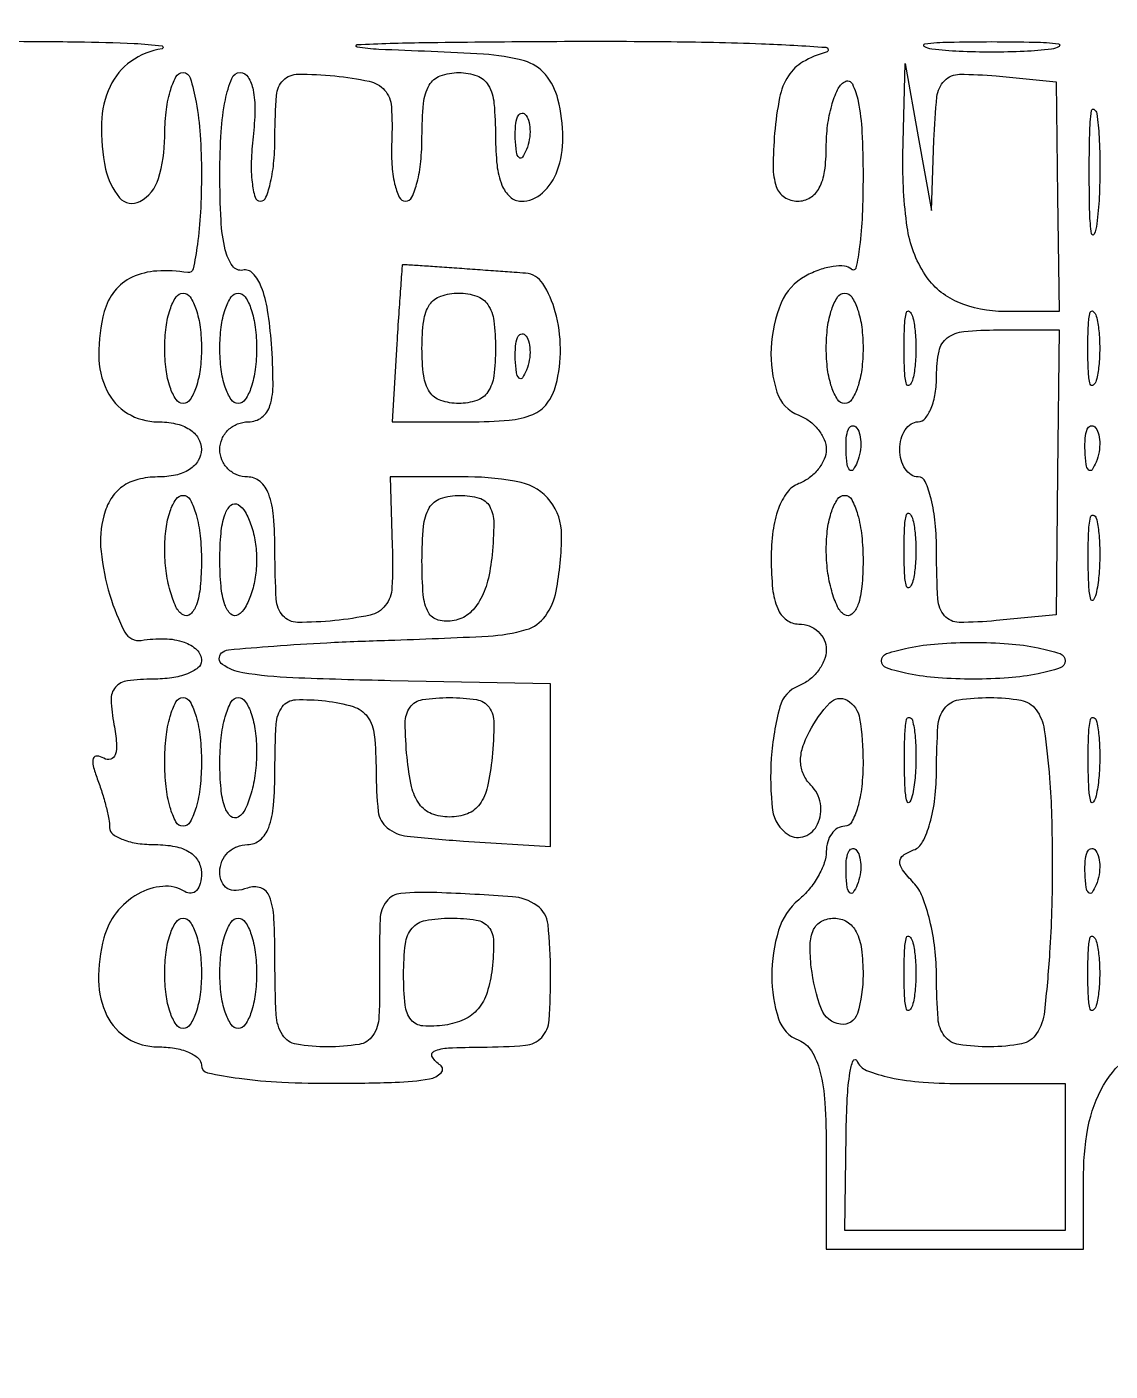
# Model space of a CAD drawing. Extents: x 23 to 255, y 40 to 184.
# Drawn here: x 74.74 to 79.73, y 168.89 to 175.08 of the extents above; entities that cross this region are included whole.
import ezdxf

# ---------------------------------------------------------------- set-up
doc = ezdxf.new("R2010")
doc.units = 0
doc.header["$MEASUREMENT"] = 0

msp = doc.modelspace()

# ---------------------------------------------------------------- linework, layer by layer
for points in [[(207.919475, 175.632891, 0.000007), (191.762556, 175.634099, 0.00002), (173.0434, 175.634494, 0.000013), (151.49745, 175.633531), (95.9364, 175.6296), (95.9364, 167.4234), (95.9364, 159.2172)], [(74.6172, 175.012048, -0.003283), (74.97621, 175.009691, -0.008181), (75.2386, 175.001949, -0.021244), (75.366263, 174.990643, -0.867505), (75.366403, 174.977669, 0.116963), (75.222937, 174.919472, 0.129154), (75.127105, 174.804694, 0.104117), (75.087425, 174.636219, 0.057005), (75.106586, 174.42405, 0.1253), (75.170817, 174.292178, 0.355616), (75.264466, 174.274662, 0.197102), (75.350155, 174.379947, 0.073615), (75.3786, 174.5721, -0.027026), (75.384737, 174.685558, -0.042582), (75.403451, 174.781221, -0.052312), (75.43057, 174.848565, -0.277684), (75.4632, 174.8682, -0.332234), (75.496281, 174.843491, -0.026982), (75.522949, 174.731518, -0.027868), (75.541696, 174.581266, -0.017105), (75.5478, 174.4029, -0.012821), (75.543243, 174.225194, -0.021802), (75.529162, 174.077225, -0.017945), (75.509358, 173.9648, -0.398588), (75.48435, 173.947618, 0.053735), (75.342204, 173.954623, 0.094902), (75.22869, 173.925956, 0.114421), (75.147795, 173.862594, 0.106073), (75.100287, 173.7684, 0.064873), (75.074821, 173.567702, 0.112403), (75.11251, 173.404697, 0.143811), (75.20772, 173.299742, 0.137961), (75.346167, 173.2608, -0.051635), (75.42899, 173.252224, -0.089078), (75.493045, 173.226339, -0.115566), (75.533238, 173.185624, -0.138079), (75.5478, 173.1339, -0.138079), (75.533238, 173.082176, -0.115566), (75.493045, 173.041461, -0.089078), (75.42899, 173.015576, -0.051635), (75.346167, 173.007, 0.061978), (75.255366, 172.995701, 0.094076), (75.183435, 172.962259, 0.098801), (75.131139, 172.90624, 0.074714), (75.097913, 172.828721, 0.090299), (75.085452, 172.664359, 0.047174), (75.126121, 172.462402, 0.047009), (75.195164, 172.292967, 0.323465), (75.270992, 172.254999, -0.045648), (75.378736, 172.262579, -0.076742), (75.467857, 172.246897, -0.110042), (75.52639, 172.211286, -0.204019), (75.5478, 172.161, -0.233696), (75.531771, 172.128579, -0.071985), (75.482775, 172.101251, -0.054949), (75.411215, 172.082577, -0.036385), (75.326438, 172.0764, 0.032243), (75.206859, 172.068681, 0.18374), (75.151719, 172.039103, 0.192475), (75.131611, 171.981288, 0.035842), (75.145017, 171.86746, -0.02604), (75.156697, 171.78262, -0.094654), (75.151073, 171.728741, -0.254191), (75.129925, 171.70781, -0.212085), (75.098202, 171.712138, 0.111879), (75.067107, 171.722815, 0.356343), (75.049979, 171.711674, 0.142138), (75.049052, 171.677419, 0.027779), (75.068123, 171.618059, -0.015514), (75.089819, 171.555813, -0.014499), (75.108151, 171.490929, -0.014648), (75.12106, 171.432398, -0.046979), (75.1248, 171.392681, 0.239948), (75.13997, 171.36289, 0.069316), (75.186928, 171.337819, 0.053132), (75.255293, 171.320666, 0.03493), (75.3363, 171.315, -0.046667), (75.426315, 171.30658, -0.093033), (75.492734, 171.280661, -0.12462), (75.533113, 171.23862, -0.130045), (75.5478, 171.183107, -0.059057), (75.542219, 171.136017, -0.126632), (75.525191, 171.103931, -0.191218), (75.500007, 171.091668, -0.158514), (75.470834, 171.098782, 0.160964), (75.369369, 171.123009, 0.109023), (75.254946, 171.087364, 0.097426), (75.155899, 171.001638, 0.102193), (75.098757, 170.886148, 0.066569), (75.074392, 170.688795, 0.112472), (75.112876, 170.527425, 0.142358), (75.208339, 170.423069, 0.137623), (75.346167, 170.3844, -0.040055), (75.423372, 170.378205, -0.059352), (75.48857, 170.359549, -0.07806), (75.532915, 170.332173, -0.218879), (75.5478, 170.2998, 0.353136), (75.575632, 170.265307, 0.019488), (75.721964, 170.23959, 0.022299), (75.918154, 170.221806, 0.011982), (76.16115, 170.216495, 0.007264), (76.439525, 170.221128, 0.034623), (76.597738, 170.237064, 0.155409), (76.651331, 170.264827, 0.477379), (76.6476, 170.2998, -0.110301), (76.610644, 170.337356, -0.457382), (76.618885, 170.363966, -0.091963), (76.684573, 170.379286, -0.010406), (76.83795, 170.383105, 0.019205), (77.038866, 170.391646, 0.186792), (77.114141, 170.428029, 0.17343), (77.148253, 170.506989, 0.016091), (77.1552, 170.7228, 0.026945), (77.143088, 170.947397, 0.214767), (77.09179, 171.034777, 0.137068), (76.979132, 171.075185, 0.009074), (76.631904, 171.093886, 0.028107), (76.466, 171.090478, 0.215044), (76.399258, 171.053984, 0.153757), (76.370156, 170.972147, 0.012781), (76.367651, 170.74395, -0.0135), (76.364906, 170.522875, -0.137229), (76.336981, 170.436344, -0.211155), (76.273118, 170.395439, -0.038389), (76.129547, 170.3844, -0.041091), (75.985204, 170.396282, -0.215334), (75.920555, 170.439424, -0.12859), (75.891855, 170.531433, -0.011648), (75.8862, 170.774151, 0.012076), (75.881322, 170.976119, 0.07713), (75.860806, 171.076165, 0.221214), (75.820573, 171.1159, 0.17943), (75.7593, 171.115206, -0.075244), (75.707274, 171.10378, -0.151899), (75.666863, 171.113476, -0.166113), (75.641385, 171.143443, -0.094119), (75.6324, 171.190755, -0.10122), (75.642098, 171.238168, -0.098432), (75.669677, 171.278503, -0.097416), (75.710866, 171.305525, -0.096899), (75.7593, 171.315, 0.178199), (75.817388, 171.336381, 0.128707), (75.857248, 171.393487, 0.068741), (75.879772, 171.496076, 0.019717), (75.8862, 171.659019, -0.013287), (75.891813, 171.870194, -0.145923), (75.920007, 171.949158, -0.229252), (75.981285, 171.981633, -0.037812), (76.11885, 171.976269, -0.043864), (76.246337, 171.95013, -0.165614), (76.31182, 171.903564, -0.132545), (76.343395, 171.819893, -0.024327), (76.3515, 171.6534, 0.026997), (76.361514, 171.468063, 0.199453), (76.403195, 171.392074, 0.142043), (76.494435, 171.354233, 0.01172), (76.75335, 171.331515), (77.1552, 171.305729), (77.1552, 171.680251), (77.1552, 172.054773), (76.418296, 172.069291, -0.004989), (75.968115, 172.082654, -0.030725), (75.737547, 172.10604, -0.113452), (75.644612, 172.144073, -0.465236), (75.640085, 172.196885, -0.176367), (75.672273, 172.211892, -0.002685), (75.880722, 172.228969, -0.006843), (76.125382, 172.244327, -0.004427), (76.408883, 172.255716, 0.004942), (76.867679, 172.274621, 0.058616), (77.042916, 172.30437, 0.166841), (77.13102, 172.366725, 0.109276), (77.180676, 172.482051, 0.046305), (77.205711, 172.741116, 0.166609), (77.15323, 172.896158, 0.176909), (77.019256, 172.980907, 0.053509), (76.776133, 173.007), (76.416801, 173.007), (76.42645, 172.68975, -0.019732), (76.424716, 172.498181, -0.153379), (76.394194, 172.41531, -0.177704), (76.323973, 172.371111, -0.028488), (76.16115, 172.34599, -0.024415), (75.989675, 172.337873, -0.217115), (75.922635, 172.368547, -0.16671), (75.892038, 172.444335, -0.013333), (75.8862, 172.66324, 0.019742), (75.87977, 172.826035, 0.068777), (75.857242, 172.928557, 0.128719), (75.817381, 172.985631, 0.178124), (75.7593, 173.007, -0.099038), (75.71087, 173.016688, -0.097945), (75.669677, 173.044277, -0.097945), (75.642088, 173.08547, -0.099038), (75.6324, 173.1339, -0.102949), (75.642477, 173.182323, -0.098782), (75.671106, 173.223523, -0.096977), (75.71387, 173.25113, -0.095261), (75.764164, 173.2608, 0.16347), (75.8259, 173.281538, 0.160507), (75.863154, 173.335487, 0.074188), (75.87742, 173.438243, 0.015519), (75.869914, 173.62035, 0.02078), (75.852329, 173.77424, 0.054047), (75.823344, 173.881756, 0.093197), (75.784866, 173.943518, 0.262054), (75.73815, 173.95875, -0.300051), (75.690472, 173.978104, -0.09237), (75.657395, 174.052579, -0.045646), (75.6379, 174.188446, -0.012822), (75.6324, 174.4029, -0.015755), (75.638466, 174.59536, -0.034019), (75.657816, 174.742197, -0.043481), (75.686979, 174.841388, -0.308773), (75.726256, 174.8682, -0.263992), (75.762411, 174.847681, -0.085398), (75.785377, 174.788115, -0.053976), (75.793787, 174.694682, -0.02454), (75.785543, 174.5721, 0.021273), (75.777165, 174.458586, 0.035585), (75.780991, 174.362979, 0.041434), (75.794502, 174.294197, 0.335283), (75.818588, 174.276, 0.309421), (75.844848, 174.293972, 0.037481), (75.866339, 174.364554, 0.034032), (75.881312, 174.461918, 0.021142), (75.8862, 174.57746, -0.018096), (75.892926, 174.763239, -0.180168), (75.92478, 174.8329, -0.199988), (75.992684, 174.860862, -0.022999), (76.16115, 174.85241, -0.027067), (76.320053, 174.828355, -0.163959), (76.39095, 174.786874, -0.164575), (76.422138, 174.711033, -0.027323), (76.423626, 174.55095, 0.026076), (76.424343, 174.445581, 0.041989), (76.437119, 174.356767, 0.052003), (76.45861, 174.294169, 0.291937), (76.487076, 174.276, 0.292542), (76.516447, 174.294793, 0.045378), (76.540697, 174.362979, 0.038563), (76.557502, 174.458627, 0.024212), (76.563, 174.5721, -0.022514), (76.569953, 174.726434, -0.10769), (76.596236, 174.810037, -0.177212), (76.647392, 174.853201, -0.087745), (76.7322, 174.8682, -0.087745), (76.817008, 174.853201, -0.177212), (76.868164, 174.810037, -0.10769), (76.894447, 174.726434, -0.022514), (76.9014, 174.5721, 0.026588), (76.908336, 174.441759, 0.06822), (76.930968, 174.35029, 0.11212), (76.968344, 174.295902, 0.188537), (77.019249, 174.276, 0.186285), (77.11752, 174.313929, 0.122294), (77.18588, 174.415867, 0.089647), (77.211793, 174.568169, 0.058972), (77.189022, 174.744959, 0.112877), (77.130934, 174.859114, 0.152126), (77.03414, 174.921614, 0.054161), (76.846188, 174.952563, 0.00477), (76.364248, 174.974478, -0.037817), (76.264062, 174.985696, -0.888278), (76.264828, 174.996797, -0.009065), (76.567044, 175.006217, -0.00176), (77.1129, 175.011409, -0.003515), (77.682995, 175.010818, -0.007365), (78.126249, 175.000711, -0.008734), (78.422004, 174.984429, -0.842247), (78.4242, 174.962176, 0.063473), (78.31687, 174.917302, 0.120489), (78.249549, 174.852983, 0.093409), (78.209362, 174.752975, 0.028099), (78.186443, 174.589909, 0.019263), (78.17945, 174.434354, 0.083027), (78.194085, 174.343237, 0.165213), (78.231294, 174.294536, 0.148814), (78.292193, 174.276, 0.139173), (78.350063, 174.292426, 0.133246), (78.391829, 174.337014, 0.087878), (78.416557, 174.413555, 0.034309), (78.4242, 174.524807, -0.031397), (78.430428, 174.623885, -0.037109), (78.449051, 174.715886, -0.040338), (78.47618, 174.78917, -0.146547), (78.5088, 174.8259, -0.445342), (78.544073, 174.81559, -0.063871), (78.570839, 174.735065, -0.035367), (78.588194, 174.594261, -0.012983), (78.5934, 174.393793, -0.010373), (78.58962, 174.211615, -0.020463), (78.577707, 174.067384, -0.023294), (78.560813, 173.968916, -0.592553), (78.539977, 173.962823, 0.178012), (78.508388, 173.977428, 0.056832), (78.455811, 173.975703, 0.048477), (78.392912, 173.960094, 0.03784), (78.328477, 173.931647, 0.173885), (78.216951, 173.808291, 0.085731), (78.170271, 173.599249, 0.090768), (78.197213, 173.396929, 0.226499), (78.2973, 173.291394, -0.068785), (78.345815, 173.264652, -0.062945), (78.386923, 173.225043, -0.066733), (78.414756, 173.17913, -0.10329), (78.4242, 173.1339, -0.10329), (78.414756, 173.08867, -0.066733), (78.386923, 173.042757, -0.062945), (78.345815, 173.003148, -0.068785), (78.2973, 172.976406, 0.14238), (78.244161, 172.936071, 0.072248), (78.203981, 172.861538, 0.055587), (78.17865, 172.75763, 0.032025), (78.1704, 172.628955, 0.025115), (78.177296, 172.49175, 0.07545), (78.200534, 172.401143, 0.129406), (78.240572, 172.349452, 0.165066), (78.2973, 172.3302, -0.091732), (78.345745, 172.321237, -0.095925), (78.386923, 172.295582, -0.099462), (78.41448, 172.257315, -0.106859), (78.4242, 172.212351, -0.096313), (78.414733, 172.16366, -0.06686), (78.386923, 172.114816, -0.064359), (78.345812, 172.07323, -0.074185), (78.2973, 172.045806, 0.240264), (78.210547, 171.949411, 0.047794), (78.171102, 171.713537, 0.047821), (78.1772, 171.473396, 0.227893), (78.249154, 171.360913, 0.231699), (78.325129, 171.353427, 0.199128), (78.384397, 171.40867, 0.15006), (78.39687, 171.504431, 0.155491), (78.353108, 171.589132, -0.091009), (78.318922, 171.638688, -0.099249), (78.305912, 171.695659, -0.083508), (78.315126, 171.761059, -0.046233), (78.346536, 171.83556, -0.063216), (78.439733, 171.966753, -0.348774), (78.519616, 171.979292, -0.228725), (78.577813, 171.895243, -0.038997), (78.5934, 171.6957, -0.027026), (78.587263, 171.582242, -0.042582), (78.568549, 171.486579, -0.052312), (78.54143, 171.419235, -0.277684), (78.5088, 171.3996, 0.136626), (78.476539, 171.390617, 0.100269), (78.449051, 171.365366, 0.086403), (78.430548, 171.327597, 0.070908), (78.4242, 171.283059, -0.086594), (78.415082, 171.230803, -0.04354), (78.386923, 171.169815, -0.041499), (78.345856, 171.110109, -0.048188), (78.2973, 171.0612, 0.14705), (78.204714, 170.921736, 0.073647), (78.173425, 170.710461, 0.078285), (78.204551, 170.512882, 0.226741), (78.2973, 170.414994, -0.16668), (78.355799, 170.366047, -0.074519), (78.39491, 170.27223, -0.046197), (78.417541, 170.126333, -0.015391), (78.4242, 169.910049), (78.4242, 169.4538), (79.0164, 169.4538), (79.6086, 169.4538), (79.6086, 169.798243, -0.054503), (79.635077, 170.040416, -0.089557), (79.71445, 170.230035, -0.106717), (79.842807, 170.357802, -0.107428)]]:
    msp.add_lwpolyline(points, format="xyb")
for points in [[(79.46055, 174.976201, -0.019375), (79.335362, 174.965569, -0.011494), (79.1856, 174.962126, -0.011494), (79.035838, 174.965569, -0.019375), (78.91065, 174.976201, -0.108536), (78.87544, 174.988644, -0.707215), (78.878, 175.000299, -0.025693), (78.988519, 175.00828, -0.005179), (79.1856, 175.010322, -0.005179), (79.382681, 175.00828, -0.025693), (79.4932, 175.000299, -0.707215), (79.49576, 174.988644, -0.108536)], [(78.919795, 174.55631, -0.016277), (78.933791, 174.756651, -0.16842), (78.968225, 174.830558, -0.202071), (79.037956, 174.86023, -0.02492), (79.20675, 174.85241), (79.4817, 174.8259), (79.489074, 174.29715), (79.496447, 173.7684), (79.2446, 173.7684, -0.101302), (79.027187, 173.812905, -0.148758), (78.878878, 173.937617, -0.109472), (78.796849, 174.156746, -0.040555), (78.777296, 174.4875), (78.78661, 174.9105), (78.8472, 174.5721), (78.90779, 174.2337)], [(77.043791, 174.513938, -0.054073), (77.025048, 174.478687, -0.470617), (77.00963, 174.477228, -0.168741), (76.997674, 174.501911, -0.018894), (76.992679, 174.56505, -0.028489), (76.993609, 174.623947, -0.077125), (77.002976, 174.664554, -0.208169), (77.018597, 174.679997, -0.296942), (77.037113, 174.676088, -0.126455), (77.053461, 174.648429, -0.060344), (77.060158, 174.607372, -0.05415), (77.056992, 174.560203, -0.051402)], [(79.669912, 174.171765, -0.069146), (79.657183, 174.124157, -0.756877), (79.645481, 174.125619, -0.031761), (79.637122, 174.221243, -0.005499), (79.634815, 174.4029, -0.005888), (79.636653, 174.58528, -0.025342), (79.644515, 174.693497, -0.556092), (79.656467, 174.699015, -0.212532), (79.669049, 174.679365, -0.024559), (79.680092, 174.571039, -0.012695), (79.68378, 174.434914, -0.01259), (79.680482, 174.29447, -0.018638)], [(76.473781, 173.982694, 0.242757), (76.471755, 173.979392, 0.000177), (76.464037, 173.875103, 0.0019), (76.455889, 173.758409, 0.001154), (76.447096, 173.62035), (76.425029, 173.2608), (76.780248, 173.2608, 0.019773), (76.964623, 173.268094, 0.080567), (77.073237, 173.294659, 0.132088), (77.139205, 173.346208, 0.09757), (77.179713, 173.43, 0.066649), (77.200382, 173.597642, 0.063962), (77.176791, 173.767287, 0.075807), (77.119275, 173.89704, 0.236957), (77.039583, 173.944473, -0.000238), (76.98783, 173.948208, -0.00006), (76.903525, 173.954342, -0.000061), (76.807153, 173.961377, -0.000062), (76.71105, 173.968417, 0.001254), (76.621523, 173.97476, 0.002032), (76.545384, 173.979652, 0.000288), (76.477774, 173.983681, 0.151883)], [(75.5478, 173.5992, -0.031626), (75.541644, 173.501973, -0.048861), (75.522949, 173.419954, -0.06271), (75.495709, 173.363129, -0.254951), (75.4632, 173.3454, -0.254951), (75.430691, 173.363129, -0.06271), (75.403451, 173.419954, -0.048861), (75.384756, 173.501973, -0.031626), (75.3786, 173.5992, -0.031626), (75.384756, 173.696427, -0.048861), (75.403451, 173.778446, -0.06271), (75.430691, 173.835271, -0.254951), (75.4632, 173.853, -0.254951), (75.495709, 173.835271, -0.06271), (75.522949, 173.778446, -0.048861), (75.541644, 173.696427, -0.031626)], [(75.8016, 173.5992, -0.031626), (75.795444, 173.501973, -0.048861), (75.776749, 173.419954, -0.06271), (75.749509, 173.363129, -0.254951), (75.717, 173.3454, -0.254951), (75.684491, 173.363129, -0.06271), (75.657251, 173.419954, -0.048861), (75.638556, 173.501973, -0.031626), (75.6324, 173.5992, -0.031626), (75.638556, 173.696427, -0.048861), (75.657251, 173.778446, -0.06271), (75.684491, 173.835271, -0.254951), (75.717, 173.853, -0.254951), (75.749509, 173.835271, -0.06271), (75.776749, 173.778446, -0.048861), (75.795444, 173.696427, -0.031626)], [(76.9014, 173.5992, -0.030703), (76.893595, 173.472222, -0.116834), (76.86615, 173.398275, -0.166173), (76.814712, 173.35889, -0.081208), (76.7322, 173.3454, -0.081208), (76.649688, 173.35889, -0.166173), (76.59825, 173.398275, -0.116834), (76.570805, 173.472222, -0.030703), (76.563, 173.5992, -0.030703), (76.570805, 173.726178, -0.116834), (76.59825, 173.800125, -0.166173), (76.649688, 173.83951, -0.081208), (76.7322, 173.853, -0.081208), (76.814712, 173.83951, -0.166173), (76.86615, 173.800125, -0.116834), (76.893595, 173.726178, -0.030703)], [(78.5934, 173.5992, -0.031626), (78.587244, 173.501973, -0.048861), (78.568549, 173.419954, -0.06271), (78.541309, 173.363129, -0.254951), (78.5088, 173.3454, -0.254951), (78.476291, 173.363129, -0.06271), (78.449051, 173.419954, -0.048861), (78.430356, 173.501973, -0.031626), (78.4242, 173.5992, -0.031626), (78.430356, 173.696427, -0.048861), (78.449051, 173.778446, -0.06271), (78.476291, 173.835271, -0.254951), (78.5088, 173.853, -0.254951), (78.541309, 173.835271, -0.06271), (78.568549, 173.778446, -0.048861), (78.587244, 173.696427, -0.031626)], [(78.820917, 173.45115, -0.161593), (78.806678, 173.429227, -0.542911), (78.793592, 173.433569, -0.052887), (78.784572, 173.493282, -0.011065), (78.782227, 173.5992, -0.011065), (78.784572, 173.705118, -0.052887), (78.793592, 173.764831, -0.542911), (78.806678, 173.769173, -0.161593), (78.820917, 173.74725, -0.039571), (78.832948, 173.679801, -0.024357), (78.836876, 173.5992, -0.024357), (78.832948, 173.518599, -0.039571)], [(79.666917, 173.45115, -0.161593), (79.652678, 173.429227, -0.542911), (79.639592, 173.433569, -0.052887), (79.630572, 173.493282, -0.011065), (79.628227, 173.5992, -0.011065), (79.630572, 173.705118, -0.052887), (79.639592, 173.764831, -0.542911), (79.652678, 173.769173, -0.161593), (79.666917, 173.74725, -0.039571), (79.678948, 173.679801, -0.024357), (79.682876, 173.5992, -0.024357), (79.678948, 173.518599, -0.039571)], [(77.043791, 173.498737, -0.054073), (77.025048, 173.463487, -0.470617), (77.00963, 173.462028, -0.168741), (76.997674, 173.486711, -0.018894), (76.992679, 173.54985, -0.028489), (76.993609, 173.608747, -0.077125), (77.002976, 173.649354, -0.208169), (77.018597, 173.664797, -0.296942), (77.037113, 173.660888, -0.126455), (77.053461, 173.633229, -0.060344), (77.060158, 173.592172, -0.05415), (77.056992, 173.545003, -0.051402)], [(79.489005, 173.02815), (79.4817, 172.3725), (79.20675, 172.34599, -0.024415), (79.035275, 172.337873, -0.217115), (78.968235, 172.368547, -0.16671), (78.937638, 172.444335, -0.013333), (78.9318, 172.66324, 0.023225), (78.925677, 172.794983, 0.037123), (78.906949, 172.90602, 0.042868), (78.879966, 172.985577, 0.297902), (78.8472, 173.007, -0.148195), (78.814937, 173.016777, -0.098894), (78.787451, 173.044277, -0.082425), (78.768919, 173.085386, -0.064853), (78.7626, 173.1339, -0.064853), (78.768919, 173.182414, -0.082425), (78.787451, 173.223523, -0.098894), (78.814937, 173.251023, -0.148195), (78.8472, 173.2608, 0.226478), (78.879596, 173.276268, 0.074992), (78.906949, 173.322928, 0.057076), (78.925614, 173.391308, 0.038131), (78.9318, 173.4723, -0.049673), (78.943186, 173.586627, -0.184347), (78.981175, 173.646802, -0.137845), (79.05756, 173.67635, -0.02379), (79.214055, 173.6838), (79.49631, 173.6838)], [(78.566591, 173.075738, -0.054073), (78.547848, 173.040487, -0.470617), (78.53243, 173.039028, -0.168741), (78.520474, 173.063711, -0.018894), (78.515479, 173.12685, -0.028489), (78.516409, 173.185747, -0.077125), (78.525776, 173.226354, -0.208169), (78.541397, 173.241797, -0.296942), (78.559913, 173.237888, -0.126455), (78.576261, 173.210229, -0.060344), (78.582958, 173.169172, -0.05415), (78.579792, 173.122003, -0.051402)], [(79.666391, 173.075738, -0.054073), (79.647648, 173.040487, -0.470617), (79.63223, 173.039028, -0.168741), (79.620274, 173.063711, -0.018894), (79.615279, 173.12685, -0.028489), (79.616209, 173.185747, -0.077125), (79.625576, 173.226354, -0.208169), (79.641197, 173.241797, -0.296942), (79.659713, 173.237888, -0.126455), (79.676061, 173.210229, -0.060344), (79.682758, 173.169172, -0.05415), (79.679592, 173.122003, -0.051402)], [(75.5478, 172.621307, -0.023007), (75.542319, 172.50225, -0.059005), (75.52438, 172.41804, -0.125298), (75.49683, 172.375719, -0.336396), (75.4632, 172.3725, -0.146547), (75.43058, 172.40923, -0.040338), (75.403451, 172.482514, -0.037109), (75.384828, 172.574515, -0.031397), (75.3786, 172.673593, -0.032276), (75.384759, 172.768903, -0.049716), (75.403451, 172.849313, -0.064068), (75.430705, 172.904919, -0.251914), (75.4632, 172.9224, -0.280045), (75.495844, 172.90256, -0.051215), (75.522949, 172.833954, -0.04194), (75.541665, 172.736681, -0.02657)], [(76.88561, 172.648143, -0.036391), (76.864936, 172.52706, -0.070566), (76.828347, 172.436183, -0.093346), (76.776639, 172.376001, -0.122511), (76.71105, 172.34584, -0.110036), (76.638017, 172.348175, -0.209131), (76.592546, 172.38372, -0.105056), (76.568957, 172.464041, -0.019079), (76.563, 172.620097, -0.021397), (76.56986, 172.780327, -0.109962), (76.596363, 172.864622, -0.18153), (76.648724, 172.907661, -0.082394), (76.73756, 172.9224, -0.070399), (76.826798, 172.909773, -0.201323), (76.874607, 172.871233, -0.126471), (76.893338, 172.795799, -0.022039)], [(78.5934, 172.621307, -0.023007), (78.587919, 172.50225, -0.059005), (78.56998, 172.41804, -0.125298), (78.54243, 172.375719, -0.336396), (78.5088, 172.3725, -0.146547), (78.47618, 172.40923, -0.040338), (78.449051, 172.482514, -0.037109), (78.430428, 172.574515, -0.031397), (78.4242, 172.673593, -0.032276), (78.430359, 172.768903, -0.049716), (78.449051, 172.849313, -0.064068), (78.476305, 172.904919, -0.251914), (78.5088, 172.9224, -0.280045), (78.541444, 172.90256, -0.051215), (78.568549, 172.833954, -0.04194), (78.587265, 172.736681, -0.02657)], [(75.8016, 172.6263, -0.038534), (75.795351, 172.545331, -0.041947), (75.776749, 172.468622, -0.04604), (75.749519, 172.406612, -0.128561), (75.717, 172.3725, -0.340586), (75.683316, 172.37598, -0.123006), (75.655783, 172.419266, -0.057972), (75.637869, 172.505022, -0.022534), (75.6324, 172.6263, -0.022534), (75.637869, 172.747578, -0.057972), (75.655783, 172.833334, -0.123006), (75.683316, 172.87662, -0.340586), (75.717, 172.8801, -0.128561), (75.749519, 172.845988, -0.04604), (75.776749, 172.783978, -0.041947), (75.795351, 172.707269, -0.038534)], [(78.820917, 172.52055, -0.161593), (78.806678, 172.498627, -0.542911), (78.793592, 172.502969, -0.052887), (78.784572, 172.562682, -0.011065), (78.782227, 172.6686, -0.011065), (78.784572, 172.774518, -0.052887), (78.793592, 172.834231, -0.542911), (78.806678, 172.838573, -0.161593), (78.820917, 172.81665, -0.039571), (78.832948, 172.749201, -0.024357), (78.836876, 172.6686, -0.024357), (78.832948, 172.587999, -0.039571)], [(79.668434, 172.479236, -0.082665), (79.654572, 172.441835, -0.67161), (79.641948, 172.44351, -0.053901), (79.632697, 172.505415, -0.008901), (79.629935, 172.6263, -0.009782), (79.631702, 172.747991, -0.038992), (79.640038, 172.822095, -0.417468), (79.652912, 172.830712, -0.285845), (79.666727, 172.817636, -0.041951), (79.678901, 172.747635, -0.020826), (79.68311, 172.657568, -0.020511), (79.679716, 172.563251, -0.028254)], [(79.524, 172.161, -0.322437), (79.500265, 172.128021, -0.031449), (79.399744, 172.101251, -0.03053), (79.26314, 172.082509, -0.01883), (79.101, 172.0764, -0.01883), (78.93886, 172.082509, -0.03053), (78.802256, 172.101251, -0.031449), (78.701735, 172.128021, -0.322437), (78.678, 172.161, -0.322437), (78.701735, 172.193979, -0.031449), (78.802256, 172.220749, -0.03053), (78.93886, 172.239491, -0.01883), (79.101, 172.2456, -0.01883), (79.26314, 172.239491, -0.03053), (79.399744, 172.220749, -0.031449), (79.500265, 172.193979, -0.322437)], [(75.5478, 171.6957, -0.027026), (75.541663, 171.582242, -0.042582), (75.522949, 171.486579, -0.052312), (75.49583, 171.419235, -0.277684), (75.4632, 171.3996, -0.277684), (75.43057, 171.419235, -0.052312), (75.403451, 171.486579, -0.042582), (75.384737, 171.582242, -0.027026), (75.3786, 171.6957, -0.027026), (75.384737, 171.809158, -0.042582), (75.403451, 171.904821, -0.052312), (75.43057, 171.972165, -0.277684), (75.4632, 171.9918, -0.277684), (75.49583, 171.972165, -0.052312), (75.522949, 171.904821, -0.042582), (75.541663, 171.809158, -0.027026)], [(75.8016, 171.742993, -0.031397), (75.795372, 171.643915, -0.037109), (75.776749, 171.551914, -0.040338), (75.74962, 171.47863, -0.146547), (75.717, 171.4419, -0.336396), (75.68337, 171.445119, -0.125298), (75.65582, 171.48744, -0.059005), (75.637881, 171.57165, -0.023007), (75.6324, 171.690707, -0.02657), (75.638535, 171.806081, -0.04194), (75.657251, 171.903354, -0.051215), (75.684356, 171.97196, -0.280045), (75.717, 171.9918, -0.251914), (75.749495, 171.974319, -0.064068), (75.776749, 171.918713, -0.049716), (75.795441, 171.838303, -0.032276)], [(76.88561, 171.71685, -0.029703), (76.864428, 171.58174, -0.101271), (76.828568, 171.500733, -0.147433), (76.772411, 171.457199, -0.091927), (76.6899, 171.4419, -0.091927), (76.607389, 171.457199, -0.147433), (76.551232, 171.500733, -0.101271), (76.515372, 171.58174, -0.029703), (76.49419, 171.71685, -0.021526), (76.48576, 171.875536, -0.158465), (76.508203, 171.947005, -0.202403), (76.565294, 171.982226, -0.038362), (76.6899, 171.9918, -0.038362), (76.814506, 171.982226, -0.202403), (76.871597, 171.947005, -0.158465), (76.89404, 171.875536, -0.021526)], [(79.452031, 171.620441, -0.01302), (79.461339, 171.447233, -0.006802), (79.464374, 171.231168, -0.00676), (79.461472, 171.009313, -0.010276), (79.452385, 170.816741, -0.010482), (79.428425, 170.547216, -0.114702), (79.392599, 170.4453, -0.207133), (79.322952, 170.398073, -0.046879), (79.177435, 170.3844, -0.036067), (79.034658, 170.394713, -0.195988), (78.96911, 170.433231, -0.146462), (78.938592, 170.513918, -0.017686), (78.9318, 170.70588, 0.029654), (78.924006, 170.837174, 0.030172), (78.900736, 170.965853, 0.031646), (78.866793, 171.074617, 0.097938), (78.82605, 171.139455, -0.026382), (78.77528, 171.199301, -0.164145), (78.7626, 171.236886, -0.247772), (78.777664, 171.26542, -0.062037), (78.82605, 171.290325, 0.189498), (78.867714, 171.327312, 0.048022), (78.901425, 171.413138, 0.04113), (78.924254, 171.528067, 0.028476), (78.9318, 171.66045, -0.016532), (78.938391, 171.859732, -0.143755), (78.968606, 171.942079, -0.199258), (79.033964, 171.981274, -0.036726), (79.177081, 171.9918, -0.043265), (79.319795, 171.979428, -0.192456), (79.390006, 171.93607, -0.125508), (79.427614, 171.843953, -0.014545)], [(78.822434, 171.548636, -0.082665), (78.808572, 171.511235, -0.67161), (78.795948, 171.51291, -0.053901), (78.786697, 171.574815, -0.008901), (78.783935, 171.6957, -0.009782), (78.785702, 171.817391, -0.038992), (78.794038, 171.891495, -0.417468), (78.806912, 171.900112, -0.285845), (78.820727, 171.887036, -0.041951), (78.832901, 171.817035, -0.020826), (78.83711, 171.726968, -0.020511), (78.833716, 171.632651, -0.028254)], [(79.668434, 171.548636, -0.082665), (79.654572, 171.511235, -0.67161), (79.641948, 171.51291, -0.053901), (79.632697, 171.574815, -0.008901), (79.629935, 171.6957, -0.009782), (79.631702, 171.817391, -0.038992), (79.640038, 171.891495, -0.417468), (79.652912, 171.900112, -0.285845), (79.666727, 171.887036, -0.041951), (79.678901, 171.817035, -0.020826), (79.68311, 171.726968, -0.020511), (79.679716, 171.632651, -0.028254)], [(78.566591, 171.129937, -0.054073), (78.547848, 171.094687, -0.470617), (78.53243, 171.093228, -0.168741), (78.520474, 171.117911, -0.018894), (78.515479, 171.18105, -0.028489), (78.516409, 171.239947, -0.077125), (78.525776, 171.280554, -0.208169), (78.541397, 171.295997, -0.296942), (78.559913, 171.292087, -0.126455), (78.576261, 171.264429, -0.060344), (78.582958, 171.223372, -0.05415), (78.579792, 171.176203, -0.051402)], [(79.666391, 171.129937, -0.054073), (79.647648, 171.094687, -0.470617), (79.63223, 171.093228, -0.168741), (79.620274, 171.117911, -0.018894), (79.615279, 171.18105, -0.028489), (79.616209, 171.239947, -0.077125), (79.625576, 171.280554, -0.208169), (79.641197, 171.295997, -0.296942), (79.659713, 171.292087, -0.126455), (79.676061, 171.264429, -0.060344), (79.682758, 171.223372, -0.05415), (79.679592, 171.176203, -0.051402)], [(75.5478, 170.7228, -0.031626), (75.541644, 170.625573, -0.048861), (75.522949, 170.543554, -0.06271), (75.495709, 170.486729, -0.254951), (75.4632, 170.469, -0.254951), (75.430691, 170.486729, -0.06271), (75.403451, 170.543554, -0.048861), (75.384756, 170.625573, -0.031626), (75.3786, 170.7228, -0.031626), (75.384756, 170.820027, -0.048861), (75.403451, 170.902046, -0.06271), (75.430691, 170.958871, -0.254951), (75.4632, 170.9766, -0.254951), (75.495709, 170.958871, -0.06271), (75.522949, 170.902046, -0.048861), (75.541644, 170.820027, -0.031626)], [(75.8016, 170.7228, -0.031626), (75.795444, 170.625573, -0.048861), (75.776749, 170.543554, -0.06271), (75.749509, 170.486729, -0.254951), (75.717, 170.469, -0.254951), (75.684491, 170.486729, -0.06271), (75.657251, 170.543554, -0.048861), (75.638556, 170.625573, -0.031626), (75.6324, 170.7228, -0.031626), (75.638556, 170.820027, -0.048861), (75.657251, 170.902046, -0.06271), (75.684491, 170.958871, -0.254951), (75.717, 170.9766, -0.254951), (75.749509, 170.958871, -0.06271), (75.776749, 170.902046, -0.048861), (75.795444, 170.820027, -0.031626)], [(76.885869, 170.74395, -0.047288), (76.862724, 170.634857, -0.098515), (76.821231, 170.5589, -0.11152), (76.757735, 170.510398, -0.072404), (76.66875, 170.484266, -0.053387), (76.567474, 170.48078, -0.206043), (76.512851, 170.509125, -0.148135), (76.485278, 170.575902, -0.024371), (76.4784, 170.716916, -0.02861), (76.486512, 170.858568, -0.146524), (76.517233, 170.930154, -0.175315), (76.578896, 170.966062, -0.045088), (76.695519, 170.9766, -0.037847), (76.81276, 170.967713, -0.185524), (76.869443, 170.935395, -0.170664), (76.892574, 170.871564, -0.031046)], [(78.5934, 170.71575, -0.073569), (78.567093, 170.53793, -0.371207), (78.488887, 170.488224, -0.27278), (78.402094, 170.558025, -0.060835), (78.355131, 170.750474, -0.033762), (78.349853, 170.855237, -0.105459), (78.365673, 170.923633, -0.164572), (78.402736, 170.962343, -0.120811), (78.460881, 170.9766, -0.14124), (78.519669, 170.959656, -0.135698), (78.561505, 170.913819, -0.086351), (78.585962, 170.834128, -0.031385)], [(78.820917, 170.57475, -0.161593), (78.806678, 170.552827, -0.542911), (78.793592, 170.557169, -0.052887), (78.784572, 170.616882, -0.011065), (78.782227, 170.7228, -0.011065), (78.784572, 170.828718, -0.052887), (78.793592, 170.888431, -0.542911), (78.806678, 170.892773, -0.161593), (78.820917, 170.87085, -0.039571), (78.832948, 170.803401, -0.024357), (78.836876, 170.7228, -0.024357), (78.832948, 170.642199, -0.039571)], [(79.666917, 170.57475, -0.161593), (79.652678, 170.552827, -0.542911), (79.639592, 170.557169, -0.052887), (79.630572, 170.616882, -0.011065), (79.628227, 170.7228, -0.011065), (79.630572, 170.828718, -0.052887), (79.639592, 170.888431, -0.542911), (79.652678, 170.892773, -0.161593), (79.666917, 170.87085, -0.039571), (79.678948, 170.803401, -0.024357), (79.682876, 170.7228, -0.024357), (79.678948, 170.642199, -0.039571)], [(79.06575, 170.2152), (79.524, 170.2152), (79.524, 169.8768), (79.524, 169.5384), (79.0164, 169.5384), (78.5088, 169.5384), (78.515479, 169.98255, -0.009274), (78.520976, 170.146187, -0.023175), (78.532731, 170.265167, -0.062492), (78.548172, 170.321041, -0.670863), (78.564829, 170.32095, 0.203795), (78.609789, 170.276009, 0.04379), (78.717536, 170.2432, 0.034815), (78.870127, 170.221937, 0.017215)]]:
    msp.add_lwpolyline(points, format="xyb", close=True)

doc.saveas('drawing.dxf')
